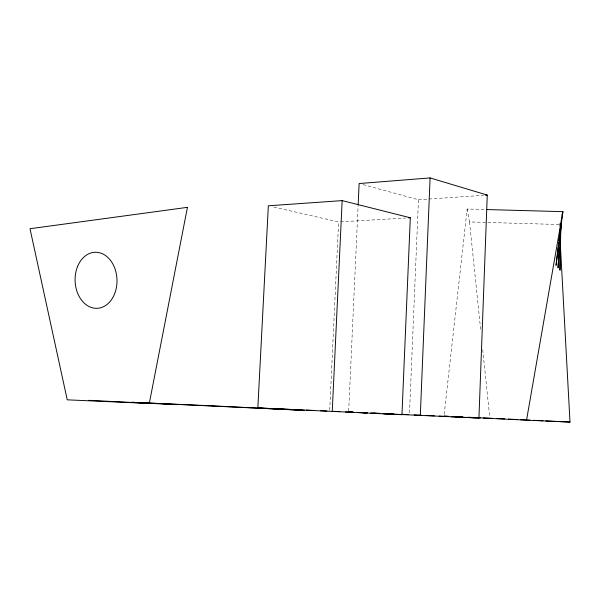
<?xml version="1.0" encoding="UTF-8"?>
<svg xmlns="http://www.w3.org/2000/svg" width="600" height="600" viewBox="0 0 600 600"><rect width="100%" height="100%" fill="white"/><g stroke="black" fill="none" stroke-linecap="round" stroke-linejoin="round"><path stroke-width="0.45" stroke-dasharray="3 2.25" d="M409.522 412.808L418.447 199.74L362.722 184.523M348.683 411.037L358.095 206.01M329.715 410.213L338.595 221.955L272.903 206.843M444.188 414.33L467.16 209.01L484.815 209.498M559.35 226.358L559.245 224.52L560.213 221.085M418.447 199.74L483.54 195.322M340.455 221.843L405.653 218.04M467.16 209.01L469.522 221.94L559.245 224.52M469.522 221.94L480.75 330.42M482.745 349.71L489.743 417.322"/><path stroke-width="0.9" d="M560.018 254.61L559.98 270.27L560.895 223.86M396.105 414.285L478.935 418.05L487.26 195.075L430.095 177.922L359.13 183.54L358.14 205.072M420.308 415.47L430.095 177.922M401.963 414.66L410.31 217.77L342.157 200.61L268.343 205.792L257.843 407.94L401.963 414.66L382.5 413.707M332.235 411.585L342.157 200.61M559.268 247.29L558.03 267.862L561.653 218.73M559.493 243.548L559.71 239.805M560.107 233.257L560.22 231.39M558.705 242.498L556.028 265.388L562.875 211.65L486.675 209.55M558.923 240.66L559.245 237.915M559.455 236.085L559.778 233.34M560.1 230.595L560.423 227.843M560.745 225.097L560.955 223.267M561.278 220.522L561.495 218.685M478.305 417.825L526.537 420.165L562.875 211.65L561.908 215.077M485.4 195.195L487.26 195.075M408.45 217.875L410.31 217.77M448.665 416.37L443.985 416.16L448.62 416.385M456.15 416.7L462.697 416.993M469.252 417.285L475.8 417.577M478.605 417.697L480.48 417.787M483.285 417.908L492.63 418.335M257.843 407.94L277.433 408.81M279.3 408.893L290.49 409.395M293.288 409.515L301.688 409.89M306.353 410.1L314.745 410.467M320.34 410.715L326.873 411.007M353.31 412.185L348.638 411.975L353.288 412.2M360.795 412.515L367.343 412.808M373.89 413.1L380.445 413.385M386.993 413.678L393.54 413.97M401.025 414.3L408.502 414.638M526.537 420.165L570 422.077L560.1 240.15M496.365 418.515L504.75 418.92M508.478 419.1L517.8 419.55M520.597 419.685L529.92 420.143M533.648 420.322L542.97 420.772M545.768 420.908L570 422.077M455.115 416.7L462.54 417.06M467.175 417.285L475.522 417.69M414.075 414.9L421.485 415.26M426.12 415.485L434.46 415.89M439.095 416.115L448.357 416.565M451.14 416.7L478.935 418.05M359.805 412.522L367.252 412.882M371.903 413.107L380.28 413.52M384.007 413.7L394.245 414.195M333.375 411.315L339.862 411.63M345.428 411.9L352.837 412.26M357.472 412.493L366.743 412.942M370.447 413.123L380.647 413.618M88.793 400.327L177.015 404.678M560.31 233.558L560.55 248.452M187.433 207.345L149.288 403.455L67.245 399.832L30 228.72L187.433 207.345M212.962 405.885L131.933 402.285L304.627 410.377L212.962 405.885M77.655 266.317A28.057 20.955 88 0 0 96.51 308.34A28.057 20.955 88 0 0 113.948 266.205A28.057 20.955 88 0 0 77.655 266.317"/></g></svg>
